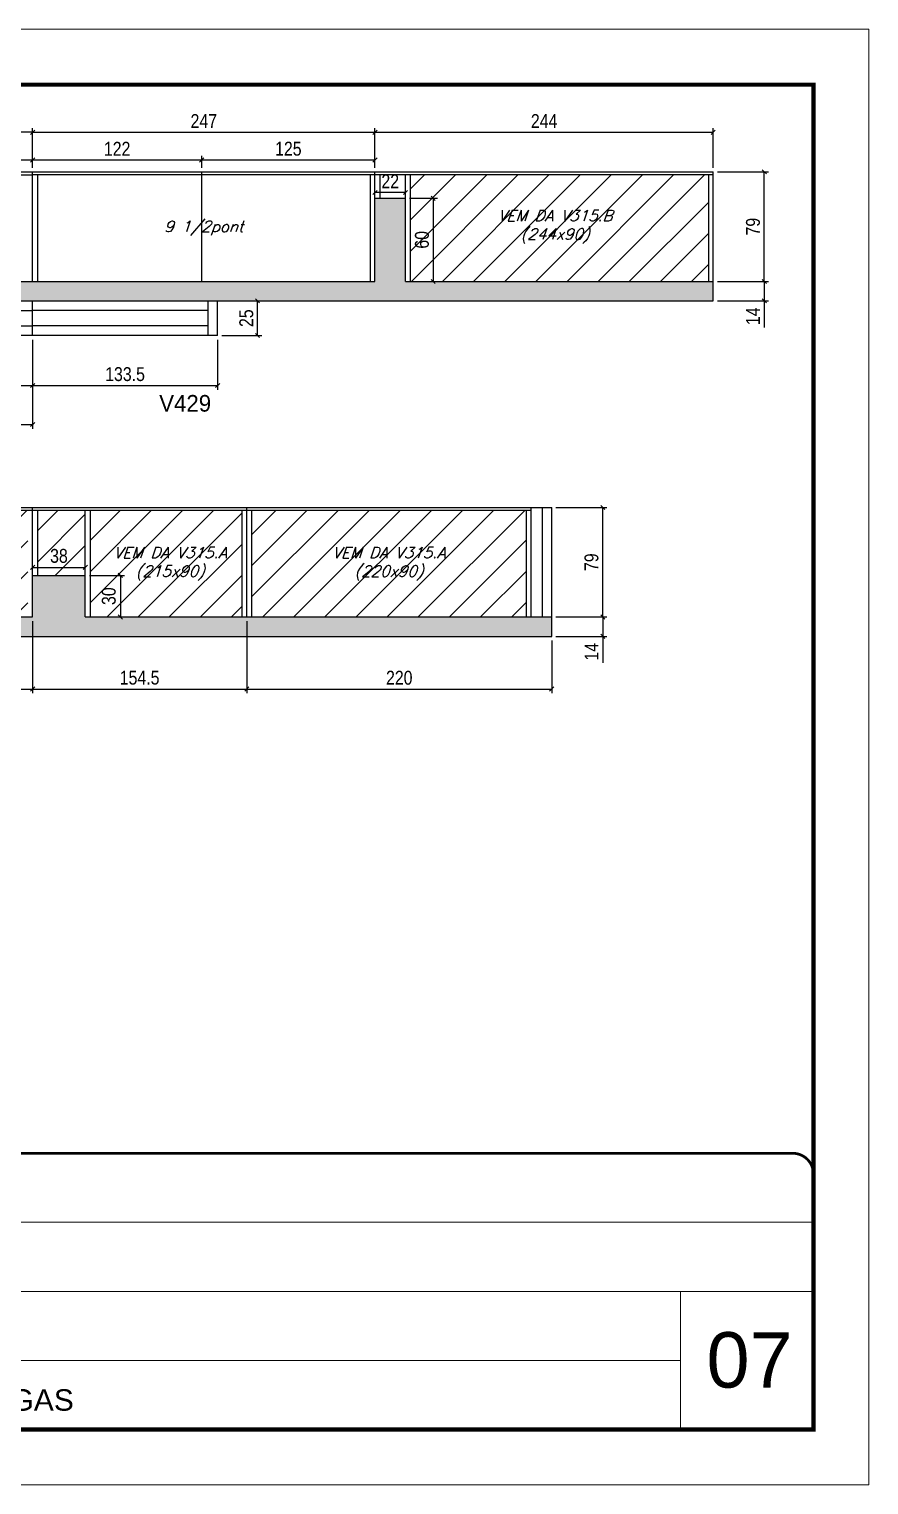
# Model space of a CAD drawing. Extents: x 13154 to 22413, y 1253 to 30260.
# Drawn here: x 17217 to 17823, y 27671 to 28721 of the extents above; entities that cross this region are included whole.
import ezdxf

# ---------------------------------------------------------------- set-up
doc = ezdxf.new("R2010")
doc.units = 0
doc.linetypes.add('CONTINUO', pattern=[0])
doc.linetypes.add('DASHED', pattern=[0.75, 0.5, -0.25])
for name, color, linetype in [('5', 5, 'Continuous'), ('COTA', 241, 'Continuous'), ('Painéis', 200, 'Continuous'), ('SARR_2.2x7', 40, 'Continuous'), ('SARR_3.5x7', 81, 'Continuous'), ('texto', 7, 'Continuous')]:
    doc.layers.add(name, color=color, linetype=linetype)
for name, color, linetype, lineweight in [('CARIMBO', 255, 'Continuous', 9), ('Folhas', 255, 'Continuous', 9), ('Hachura', 251, 'Continuous', 9), ('SARRAFO DE PRESSAO', 251, 'DASHED', 9)]:
    doc.layers.add(name, color=color, linetype=linetype, lineweight=lineweight)
doc.styles.add('ARIAL', font='arial.ttf')
doc.styles.add('COTA TECNICA', font='techl___.ttf', dxfattribs={"height": 10})
doc.styles.add('COTA TECNICA-50', font='techl___.ttf', dxfattribs={"height": 9})
doc.styles.add('Romans', font='romans.shx')
doc.styles.add('ROMAS860', font='ROMAS860.SHX')
doc.dimstyles.new('COTA PAINEL-50', dxfattribs={"dimtxt": 9, "dimasz": 3, "dimexe": 3, "dimexo": 3, "dimgap": 3, "dimtad": 1, "dimdec": 1, "dimzin": 12, "dimdsep": 46, "dimtxsty": 'COTA TECNICA-50', "dimblk1": 'OBLIQUE', "dimblk2": 'OBLIQUE', "dimsah": 1, "dimcen": 0.9, "dimclrd": 4, "dimclre": 4, "dimclrt": 240, "dimadec": 1, "dimazin": 3, "dimtfac": 1, "dimtdec": 1, "dimtmove": 0, "dimatfit": 3, "dimfxl": 1, "dimtolj": 1, "dimtzin": 12, "dimarcsym": 0})
doc.dimstyles.new('PAINEL', dxfattribs={"dimtxt": 10, "dimasz": 3, "dimexe": 3, "dimexo": 3, "dimgap": 3, "dimtad": 1, "dimdec": 1, "dimzin": 12, "dimdsep": 46, "dimtxsty": 'COTA TECNICA', "dimblk1": 'OBLIQUE', "dimblk2": 'OBLIQUE', "dimsah": 1, "dimcen": 0.9, "dimclrd": 4, "dimclre": 4, "dimclrt": 240, "dimadec": 1, "dimazin": 3, "dimtfac": 1, "dimtdec": 1, "dimtmove": 0, "dimatfit": 3, "dimfxl": 1, "dimtolj": 1, "dimtzin": 12, "dimarcsym": 0})

# ---------------------------------------------------------------- blocks, each defined once
blk = doc.blocks.new('9999999999')
at = {"color": 30, "linetype": 'CONTINUO'}
for p, q in [((98564.6, 34379.6), (99584, 34379.6)), ((98564.6, 34329.8), (99488, 34329.8)), ((99584, 34329.8), (99488, 34329.8)), ((99488, 34329.8), (99488, 34230.2)), ((98564.6, 34280), (99488, 34280))]:
    blk.add_line(p, q, dxfattribs=at)
at = {"color": 30, "linetype": 'CONTINUO', "const_width": 2}
blk.add_lwpolyline([(99584, 34230.2), (99584, 34414.4, 0.414214), (99569, 34429.4), (98229, 34429.4, 0.414214), (98214, 34414.4), (98214, 34245.2, 0.414214), (98229, 34230.2), (99584, 34230.2)], format="xyb", dxfattribs=at)
at = {"layer": 'Folhas'}
blk.add_lwpolyline([(98139, 34190.2), (99624, 34190.2), (99624, 35240.2), (98139, 35240.2)], close=True, dxfattribs=at)
at = {"layer": 'Folhas', "color": 30, "const_width": 3}
blk.add_lwpolyline([(98214, 34230.2), (99584, 34230.2), (99584, 35200.2), (98214, 35200.2)], close=True, dxfattribs=at)
at = {"color": 7, "linetype": 'Continuous', "ltscale": 5, "style": 'ARIAL'}
blk.add_text('LATERAIS DE VIGAS', height=15.483, dxfattribs=at).set_placement((98837.7, 34243.7))
blk = doc.blocks.new('_Oblique')
at = {"color": 0, "linetype": 'ByBlock', "lineweight": -2}
blk.add_line((-0.5, -0.5), (0.5, 0.5), dxfattribs=at)
blk = doc.blocks.new('*D1183')
at = {"layer": 'COTA', "color": 4, "linetype": 'ByBlock', "lineweight": -2, "transparency": 16777216}
for p, q in [((16975.6, 28496.6), (16975.6, 28460.5)), ((17219.6, 28496.6), (17219.6, 28460.5)), ((16975.6, 28463.5), (17219.6, 28463.5))]:
    blk.add_line(p, q, dxfattribs=at)
at = {"layer": 'Defpoints', "color": 0, "linetype": 'ByBlock', "transparency": 16777216}
for p in [(16975.6, 28499.6), (17219.6, 28499.6), (17219.6, 28463.5)]:
    blk.add_point(p, dxfattribs=at)
at = {"layer": 'COTA', "color": 4, "linetype": 'ByBlock', "lineweight": -2, "transparency": 16777216, "xscale": 3, "yscale": 3, "zscale": 3, "rotation": 180}
blk.add_blockref('_Oblique', (16975.6, 28463.5), dxfattribs=at)
at = {"layer": 'COTA', "color": 4, "linetype": 'ByBlock', "lineweight": -2, "transparency": 16777216, "xscale": 3, "yscale": 3, "zscale": 3}
blk.add_blockref('_Oblique', (17219.6, 28463.5), dxfattribs=at)
at = {"layer": 'COTA', "color": 240, "linetype": 'ByBlock', "transparency": 16777216, "insert": (17097.6, 28471.1), "char_height": 9, "attachment_point": 5, "style": 'COTA TECNICA-50'}
blk.add_mtext('\\A1;244', dxfattribs=at)
blk = doc.blocks.new('*D1185')
at = {"layer": 'COTA', "color": 4, "linetype": 'ByBlock', "lineweight": -2, "transparency": 16777216}
for p, q in [((17219.6, 28496.6), (17219.6, 28460.5)), ((17353.1, 28496.6), (17353.1, 28460.5)), ((17219.6, 28463.5), (17353.1, 28463.5))]:
    blk.add_line(p, q, dxfattribs=at)
at = {"layer": 'Defpoints', "color": 0, "linetype": 'ByBlock', "transparency": 16777216}
for p in [(17219.6, 28499.6), (17353.1, 28499.6), (17353.1, 28463.5)]:
    blk.add_point(p, dxfattribs=at)
at = {"layer": 'COTA', "color": 4, "linetype": 'ByBlock', "lineweight": -2, "transparency": 16777216, "xscale": 3, "yscale": 3, "zscale": 3, "rotation": 180}
blk.add_blockref('_Oblique', (17219.6, 28463.5), dxfattribs=at)
at = {"layer": 'COTA', "color": 4, "linetype": 'ByBlock', "lineweight": -2, "transparency": 16777216, "xscale": 3, "yscale": 3, "zscale": 3}
blk.add_blockref('_Oblique', (17353.1, 28463.5), dxfattribs=at)
at = {"layer": 'COTA', "color": 240, "linetype": 'ByBlock', "transparency": 16777216, "insert": (17286.3, 28471.7), "char_height": 10, "attachment_point": 5, "style": 'COTA TECNICA'}
blk.add_mtext('\\A1;133.5', dxfattribs=at)
blk = doc.blocks.new('*D1186')
at = {"layer": 'COTA', "color": 4, "lineweight": -2, "transparency": 16777216}
for p, q in [((16975.6, 28496.6), (16975.6, 28432.4)), ((17219.6, 28496.6), (17219.6, 28432.4)), ((16975.6, 28435.4), (17219.6, 28435.4))]:
    blk.add_line(p, q, dxfattribs=at)
at = {"layer": 'Defpoints', "color": 0, "transparency": 16777216}
for p in [(16975.6, 28499.6), (17219.6, 28499.6), (17219.6, 28435.4)]:
    blk.add_point(p, dxfattribs=at)
at = {"layer": 'COTA', "color": 4, "lineweight": -2, "transparency": 16777216, "xscale": 3, "yscale": 3, "zscale": 3, "rotation": 180}
blk.add_blockref('_Oblique', (16975.6, 28435.4), dxfattribs=at)
at = {"layer": 'COTA', "color": 4, "lineweight": -2, "transparency": 16777216, "xscale": 3, "yscale": 3, "zscale": 3}
blk.add_blockref('_Oblique', (17219.6, 28435.4), dxfattribs=at)
at = {"layer": 'COTA', "color": 240, "transparency": 16777216, "insert": (17097.6, 28444.6), "char_height": 10, "attachment_point": 5, "style": 'COTA TECNICA'}
blk.add_mtext('\\A1;(9x)', dxfattribs=at)
blk = doc.blocks.new('*D1187')
at = {"layer": 'COTA', "color": 4, "lineweight": -2, "transparency": 16777216}
for p, q in [((17219.6, 28620.6), (17219.6, 28649.2)), ((17219.6, 28646.2), (17466.6, 28646.2)), ((17466.6, 28620.6), (17466.6, 28649.2))]:
    blk.add_line(p, q, dxfattribs=at)
at = {"layer": 'Defpoints', "color": 0, "transparency": 16777216}
for p in [(17466.6, 28646.2), (17219.6, 28617.6), (17466.6, 28617.6)]:
    blk.add_point(p, dxfattribs=at)
at = {"layer": 'COTA', "color": 4, "lineweight": -2, "transparency": 16777216, "xscale": 3, "yscale": 3, "zscale": 3, "rotation": 180}
blk.add_blockref('_Oblique', (17219.6, 28646.2), dxfattribs=at)
at = {"layer": 'COTA', "color": 4, "lineweight": -2, "transparency": 16777216, "xscale": 3, "yscale": 3, "zscale": 3}
blk.add_blockref('_Oblique', (17466.6, 28646.2), dxfattribs=at)
at = {"layer": 'COTA', "color": 240, "transparency": 16777216, "insert": (17343.1, 28654.3), "char_height": 10, "attachment_point": 5, "style": 'COTA TECNICA'}
blk.add_mtext('\\A1;247', dxfattribs=at)
blk = doc.blocks.new('*D1188')
at = {"layer": 'COTA', "color": 4, "lineweight": -2, "transparency": 16777216}
for p, q in [((17466.6, 28620.6), (17466.6, 28649.2)), ((17466.6, 28646.2), (17710.6, 28646.2)), ((17710.6, 28620.6), (17710.6, 28649.2))]:
    blk.add_line(p, q, dxfattribs=at)
at = {"layer": 'Defpoints', "color": 0, "transparency": 16777216}
for p in [(17710.6, 28646.2), (17466.6, 28617.6), (17710.6, 28617.6)]:
    blk.add_point(p, dxfattribs=at)
at = {"layer": 'COTA', "color": 4, "lineweight": -2, "transparency": 16777216, "xscale": 3, "yscale": 3, "zscale": 3, "rotation": 180}
blk.add_blockref('_Oblique', (17466.6, 28646.2), dxfattribs=at)
at = {"layer": 'COTA', "color": 4, "lineweight": -2, "transparency": 16777216, "xscale": 3, "yscale": 3, "zscale": 3}
blk.add_blockref('_Oblique', (17710.6, 28646.2), dxfattribs=at)
at = {"layer": 'COTA', "color": 240, "transparency": 16777216, "insert": (17588.6, 28654.3), "char_height": 10, "attachment_point": 5, "style": 'COTA TECNICA'}
blk.add_mtext('\\A1;244', dxfattribs=at)
blk = doc.blocks.new('*D1189')
at = {"layer": 'COTA', "color": 4, "lineweight": -2, "transparency": 16777216}
for p, q in [((17219.6, 28620.6), (17219.6, 28629.2)), ((17219.6, 28626.2), (17341.6, 28626.2)), ((17341.6, 28620.6), (17341.6, 28629.2))]:
    blk.add_line(p, q, dxfattribs=at)
at = {"layer": 'Defpoints', "color": 0, "transparency": 16777216}
for p in [(17341.6, 28626.2), (17219.6, 28617.6), (17341.6, 28617.6)]:
    blk.add_point(p, dxfattribs=at)
at = {"layer": 'COTA', "color": 4, "lineweight": -2, "transparency": 16777216, "xscale": 3, "yscale": 3, "zscale": 3, "rotation": 180}
blk.add_blockref('_Oblique', (17219.6, 28626.2), dxfattribs=at)
at = {"layer": 'COTA', "color": 4, "lineweight": -2, "transparency": 16777216, "xscale": 3, "yscale": 3, "zscale": 3}
blk.add_blockref('_Oblique', (17341.6, 28626.2), dxfattribs=at)
at = {"layer": 'COTA', "color": 240, "transparency": 16777216, "insert": (17280.6, 28634.3), "char_height": 10, "attachment_point": 5, "style": 'COTA TECNICA'}
blk.add_mtext('\\A1;122', dxfattribs=at)
blk = doc.blocks.new('*D1190')
at = {"layer": 'COTA', "color": 4, "lineweight": -2, "transparency": 16777216}
for p, q in [((17341.6, 28620.6), (17341.6, 28629.2)), ((17341.6, 28626.2), (17466.6, 28626.2)), ((17466.6, 28620.6), (17466.6, 28629.2))]:
    blk.add_line(p, q, dxfattribs=at)
at = {"layer": 'Defpoints', "color": 0, "transparency": 16777216}
for p in [(17466.6, 28626.2), (17341.6, 28617.6), (17466.6, 28617.6)]:
    blk.add_point(p, dxfattribs=at)
at = {"layer": 'COTA', "color": 4, "lineweight": -2, "transparency": 16777216, "xscale": 3, "yscale": 3, "zscale": 3, "rotation": 180}
blk.add_blockref('_Oblique', (17341.6, 28626.2), dxfattribs=at)
at = {"layer": 'COTA', "color": 4, "lineweight": -2, "transparency": 16777216, "xscale": 3, "yscale": 3, "zscale": 3}
blk.add_blockref('_Oblique', (17466.6, 28626.2), dxfattribs=at)
at = {"layer": 'COTA', "color": 240, "transparency": 16777216, "insert": (17404.1, 28634.3), "char_height": 10, "attachment_point": 5, "style": 'COTA TECNICA'}
blk.add_mtext('\\A1;125', dxfattribs=at)
blk = doc.blocks.new('*D1191')
at = {"layer": 'COTA', "color": 4, "lineweight": -2, "transparency": 16777216}
for p, q in [((17356.1, 28524.6), (17384.9, 28524.6)), ((17381.9, 28499.6), (17381.9, 28524.6)), ((17356.1, 28499.6), (17384.9, 28499.6))]:
    blk.add_line(p, q, dxfattribs=at)
at = {"layer": 'Defpoints', "color": 0, "transparency": 16777216}
for p in [(17353.1, 28524.6), (17381.9, 28524.6), (17353.1, 28499.6)]:
    blk.add_point(p, dxfattribs=at)
at = {"layer": 'COTA', "color": 4, "lineweight": -2, "transparency": 16777216, "xscale": 3, "yscale": 3, "zscale": 3}
for p, rotation in [((17381.9, 28524.6), 90), ((17381.9, 28499.6), 270)]:
    blk.add_blockref('_Oblique', p, dxfattribs=dict(at, rotation=rotation))
at = {"layer": 'COTA', "color": 240, "transparency": 16777216, "insert": (17373.8, 28512.1), "char_height": 10, "attachment_point": 5, "rotation": 90, "style": 'COTA TECNICA'}
blk.add_mtext('\\A1;25', dxfattribs=at)
blk = doc.blocks.new('*D1192')
at = {"layer": 'COTA', "color": 4, "lineweight": -2, "transparency": 16777216}
for p, q in [((17713.6, 28538.6), (17750.4, 28538.6)), ((17747.4, 28538.6), (17747.4, 28524.6)), ((17713.6, 28524.6), (17750.4, 28524.6)), ((17747.4, 28524.6), (17747.4, 28505.5))]:
    blk.add_line(p, q, dxfattribs=at)
at = {"layer": 'Defpoints', "color": 0, "transparency": 16777216}
for p in [(17710.6, 28538.6), (17710.6, 28524.6), (17747.4, 28524.6)]:
    blk.add_point(p, dxfattribs=at)
at = {"layer": 'COTA', "color": 4, "lineweight": -2, "transparency": 16777216, "xscale": 3, "yscale": 3, "zscale": 3}
for p, rotation in [((17747.4, 28538.6), 90), ((17747.4, 28524.6), 270)]:
    blk.add_blockref('_Oblique', p, dxfattribs=dict(at, rotation=rotation))
at = {"layer": 'COTA', "color": 240, "transparency": 16777216, "insert": (17739.3, 28513.5), "char_height": 10, "attachment_point": 5, "rotation": 90, "style": 'COTA TECNICA'}
blk.add_mtext('\\A1;14', dxfattribs=at)
blk = doc.blocks.new('*D1193')
at = {"layer": 'COTA', "color": 4, "lineweight": -2, "transparency": 16777216}
for p, q in [((17713.6, 28617.6), (17750.4, 28617.6)), ((17747.4, 28538.6), (17747.4, 28617.6)), ((17713.6, 28538.6), (17750.4, 28538.6))]:
    blk.add_line(p, q, dxfattribs=at)
at = {"layer": 'Defpoints', "color": 0, "transparency": 16777216}
for p in [(17710.6, 28617.6), (17747.4, 28617.6), (17710.6, 28538.6)]:
    blk.add_point(p, dxfattribs=at)
at = {"layer": 'COTA', "color": 4, "lineweight": -2, "transparency": 16777216, "xscale": 3, "yscale": 3, "zscale": 3}
for p, rotation in [((17747.4, 28617.6), 90), ((17747.4, 28538.6), 270)]:
    blk.add_blockref('_Oblique', p, dxfattribs=dict(at, rotation=rotation))
at = {"layer": 'COTA', "color": 240, "transparency": 16777216, "insert": (17739.3, 28578.1), "char_height": 10, "attachment_point": 5, "rotation": 90, "style": 'COTA TECNICA'}
blk.add_mtext('\\A1;79', dxfattribs=at)
blk = doc.blocks.new('*D1194')
at = {"layer": 'COTA', "color": 4, "lineweight": -2, "transparency": 16777216}
for p, q in [((16975.6, 28620.6), (16975.6, 28629.2)), ((16975.6, 28626.2), (17219.6, 28626.2)), ((17219.6, 28620.6), (17219.6, 28629.2))]:
    blk.add_line(p, q, dxfattribs=at)
at = {"layer": 'Defpoints', "color": 0, "transparency": 16777216}
for p in [(17219.6, 28626.2), (16975.6, 28617.6), (17219.6, 28617.6)]:
    blk.add_point(p, dxfattribs=at)
at = {"layer": 'COTA', "color": 4, "lineweight": -2, "transparency": 16777216, "xscale": 3, "yscale": 3, "zscale": 3, "rotation": 180}
blk.add_blockref('_Oblique', (16975.6, 28626.2), dxfattribs=at)
at = {"layer": 'COTA', "color": 4, "lineweight": -2, "transparency": 16777216, "xscale": 3, "yscale": 3, "zscale": 3}
blk.add_blockref('_Oblique', (17219.6, 28626.2), dxfattribs=at)
at = {"layer": 'COTA', "color": 240, "transparency": 16777216, "insert": (17097.6, 28634.3), "char_height": 10, "attachment_point": 5, "style": 'COTA TECNICA'}
blk.add_mtext('\\A1;244', dxfattribs=at)
blk = doc.blocks.new('*D1195')
at = {"layer": 'COTA', "color": 4, "lineweight": -2, "transparency": 16777216}
for p, q in [((16975.6, 28620.6), (16975.6, 28649.2)), ((17219.6, 28646.2), (16975.6, 28646.2)), ((17219.6, 28620.6), (17219.6, 28649.2))]:
    blk.add_line(p, q, dxfattribs=at)
at = {"layer": 'Defpoints', "color": 0, "transparency": 16777216}
for p in [(16975.6, 28646.2), (16975.6, 28617.6), (17219.6, 28617.6)]:
    blk.add_point(p, dxfattribs=at)
at = {"layer": 'COTA', "color": 4, "lineweight": -2, "transparency": 16777216, "xscale": 3, "yscale": 3, "zscale": 3, "rotation": 180}
blk.add_blockref('_Oblique', (16975.6, 28646.2), dxfattribs=at)
at = {"layer": 'COTA', "color": 4, "lineweight": -2, "transparency": 16777216, "xscale": 3, "yscale": 3, "zscale": 3}
blk.add_blockref('_Oblique', (17219.6, 28646.2), dxfattribs=at)
at = {"layer": 'COTA', "color": 240, "transparency": 16777216, "insert": (17097.6, 28655.4), "char_height": 10, "attachment_point": 5, "style": 'COTA TECNICA'}
blk.add_mtext('\\A1;(4x)', dxfattribs=at)
blk = doc.blocks.new('*D1196')
at = {"layer": 'COTA', "color": 4, "lineweight": -2, "transparency": 16777216}
for p, q in [((17597.1, 28375.6), (17633.9, 28375.6)), ((17630.9, 28296.6), (17630.9, 28375.6)), ((17597.1, 28296.6), (17633.9, 28296.6))]:
    blk.add_line(p, q, dxfattribs=at)
at = {"layer": 'Defpoints', "color": 0, "transparency": 16777216}
for p in [(17594.1, 28375.6), (17630.9, 28375.6), (17594.1, 28296.6)]:
    blk.add_point(p, dxfattribs=at)
at = {"layer": 'COTA', "color": 4, "lineweight": -2, "transparency": 16777216, "xscale": 3, "yscale": 3, "zscale": 3}
for p, rotation in [((17630.9, 28375.6), 90), ((17630.9, 28296.6), 270)]:
    blk.add_blockref('_Oblique', p, dxfattribs=dict(at, rotation=rotation))
at = {"layer": 'COTA', "color": 240, "transparency": 16777216, "insert": (17622.8, 28336.1), "char_height": 10, "attachment_point": 5, "rotation": 90, "style": 'COTA TECNICA'}
blk.add_mtext('\\A1;79', dxfattribs=at)
blk = doc.blocks.new('*D1197')
at = {"layer": 'COTA', "color": 4, "lineweight": -2, "transparency": 16777216}
for p, q in [((17597.1, 28296.6), (17633.9, 28296.6)), ((17630.9, 28296.6), (17630.9, 28282.6)), ((17597.1, 28282.6), (17633.9, 28282.6)), ((17630.9, 28282.6), (17630.9, 28263.5))]:
    blk.add_line(p, q, dxfattribs=at)
at = {"layer": 'Defpoints', "color": 0, "transparency": 16777216}
for p in [(17594.1, 28296.6), (17594.1, 28282.6), (17630.9, 28282.6)]:
    blk.add_point(p, dxfattribs=at)
at = {"layer": 'COTA', "color": 4, "lineweight": -2, "transparency": 16777216, "xscale": 3, "yscale": 3, "zscale": 3}
for p, rotation in [((17630.9, 28296.6), 90), ((17630.9, 28282.6), 270)]:
    blk.add_blockref('_Oblique', p, dxfattribs=dict(at, rotation=rotation))
at = {"layer": 'COTA', "color": 240, "transparency": 16777216, "insert": (17622.8, 28271.5), "char_height": 10, "attachment_point": 5, "rotation": 90, "style": 'COTA TECNICA'}
blk.add_mtext('\\A1;14', dxfattribs=at)
blk = doc.blocks.new('*D1229')
at = {"layer": 'COTA', "color": 4, "lineweight": -2, "transparency": 16777216}
for p, q in [((16975.6, 28293.6), (16975.6, 28241.6)), ((17219.6, 28293.6), (17219.6, 28241.6)), ((16975.6, 28244.6), (17219.6, 28244.6))]:
    blk.add_line(p, q, dxfattribs=at)
at = {"layer": 'Defpoints', "color": 0, "transparency": 16777216}
for p in [(16975.6, 28296.6), (17219.6, 28296.6), (17219.6, 28244.6)]:
    blk.add_point(p, dxfattribs=at)
at = {"layer": 'COTA', "color": 4, "lineweight": -2, "transparency": 16777216, "xscale": 3, "yscale": 3, "zscale": 3, "rotation": 180}
blk.add_blockref('_Oblique', (16975.6, 28244.6), dxfattribs=at)
at = {"layer": 'COTA', "color": 4, "lineweight": -2, "transparency": 16777216, "xscale": 3, "yscale": 3, "zscale": 3}
blk.add_blockref('_Oblique', (17219.6, 28244.6), dxfattribs=at)
at = {"layer": 'COTA', "color": 240, "transparency": 16777216, "insert": (17097.6, 28252.7), "char_height": 10, "attachment_point": 5, "style": 'COTA TECNICA'}
blk.add_mtext('\\A1;244', dxfattribs=at)
blk = doc.blocks.new('*D1230')
at = {"layer": 'COTA', "color": 4, "lineweight": -2, "transparency": 16777216}
for p, q in [((17219.6, 28293.6), (17219.6, 28241.6)), ((17374.1, 28293.6), (17374.1, 28241.6)), ((17219.6, 28244.6), (17374.1, 28244.6))]:
    blk.add_line(p, q, dxfattribs=at)
at = {"layer": 'Defpoints', "color": 0, "transparency": 16777216}
for p in [(17219.6, 28296.6), (17374.1, 28296.6), (17374.1, 28244.6)]:
    blk.add_point(p, dxfattribs=at)
at = {"layer": 'COTA', "color": 4, "lineweight": -2, "transparency": 16777216, "xscale": 3, "yscale": 3, "zscale": 3, "rotation": 180}
blk.add_blockref('_Oblique', (17219.6, 28244.6), dxfattribs=at)
at = {"layer": 'COTA', "color": 4, "lineweight": -2, "transparency": 16777216, "xscale": 3, "yscale": 3, "zscale": 3}
blk.add_blockref('_Oblique', (17374.1, 28244.6), dxfattribs=at)
at = {"layer": 'COTA', "color": 240, "transparency": 16777216, "insert": (17296.8, 28252.8), "char_height": 10, "attachment_point": 5, "style": 'COTA TECNICA'}
blk.add_mtext('\\A1;154.5', dxfattribs=at)
blk = doc.blocks.new('*D1231')
at = {"layer": 'COTA', "color": 4, "lineweight": -2, "transparency": 16777216}
for p, q in [((17374.1, 28293.6), (17374.1, 28241.6)), ((17594.1, 28279.6), (17594.1, 28241.6)), ((17374.1, 28244.6), (17594.1, 28244.6))]:
    blk.add_line(p, q, dxfattribs=at)
at = {"layer": 'Defpoints', "color": 0, "transparency": 16777216}
for p in [(17374.1, 28296.6), (17594.1, 28282.6), (17594.1, 28244.6)]:
    blk.add_point(p, dxfattribs=at)
at = {"layer": 'COTA', "color": 4, "lineweight": -2, "transparency": 16777216, "xscale": 3, "yscale": 3, "zscale": 3, "rotation": 180}
blk.add_blockref('_Oblique', (17374.1, 28244.6), dxfattribs=at)
at = {"layer": 'COTA', "color": 4, "lineweight": -2, "transparency": 16777216, "xscale": 3, "yscale": 3, "zscale": 3}
blk.add_blockref('_Oblique', (17594.1, 28244.6), dxfattribs=at)
at = {"layer": 'COTA', "color": 240, "transparency": 16777216, "insert": (17484.1, 28252.7), "char_height": 10, "attachment_point": 5, "style": 'COTA TECNICA'}
blk.add_mtext('\\A1;220', dxfattribs=at)
blk = doc.blocks.new('*D1495')
at = {"layer": 'COTA', "color": 4, "lineweight": -2, "transparency": 16777216}
for p, q in [((17260.6, 28326.6), (17285.9, 28326.6)), ((17282.9, 28326.6), (17282.9, 28296.6)), ((17260.6, 28296.6), (17285.9, 28296.6))]:
    blk.add_line(p, q, dxfattribs=at)
at = {"layer": 'Defpoints', "color": 0, "transparency": 16777216}
for p in [(17257.6, 28326.6), (17257.6, 28296.6), (17282.9, 28296.6)]:
    blk.add_point(p, dxfattribs=at)
at = {"layer": 'COTA', "color": 4, "lineweight": -2, "transparency": 16777216, "xscale": 3, "yscale": 3, "zscale": 3}
for p, rotation in [((17282.9, 28326.6), 90), ((17282.9, 28296.6), 270)]:
    blk.add_blockref('_Oblique', p, dxfattribs=dict(at, rotation=rotation))
at = {"layer": 'COTA', "color": 240, "transparency": 16777216, "insert": (17274.6, 28311.6), "char_height": 10, "attachment_point": 5, "rotation": 90, "style": 'COTA TECNICA'}
blk.add_mtext('\\A1;30', dxfattribs=at)
blk = doc.blocks.new('*D1496')
at = {"layer": 'COTA', "color": 4, "lineweight": -2, "transparency": 16777216}
for p, q in [((17219.6, 28329.6), (17219.6, 28335.4)), ((17219.6, 28332.4), (17257.6, 28332.4)), ((17257.6, 28329.6), (17257.6, 28335.4))]:
    blk.add_line(p, q, dxfattribs=at)
at = {"layer": 'Defpoints', "color": 0, "transparency": 16777216}
for p in [(17257.6, 28332.4), (17219.6, 28326.6), (17257.6, 28326.6)]:
    blk.add_point(p, dxfattribs=at)
at = {"layer": 'COTA', "color": 4, "lineweight": -2, "transparency": 16777216, "xscale": 3, "yscale": 3, "zscale": 3, "rotation": 180}
blk.add_blockref('_Oblique', (17219.6, 28332.4), dxfattribs=at)
at = {"layer": 'COTA', "color": 4, "lineweight": -2, "transparency": 16777216, "xscale": 3, "yscale": 3, "zscale": 3}
blk.add_blockref('_Oblique', (17257.6, 28332.4), dxfattribs=at)
at = {"layer": 'COTA', "color": 240, "transparency": 16777216, "insert": (17238.6, 28340.6), "char_height": 10, "attachment_point": 5, "style": 'COTA TECNICA'}
blk.add_mtext('\\A1;38', dxfattribs=at)
blk = doc.blocks.new('*D1497')
at = {"layer": 'COTA', "color": 4, "lineweight": -2, "transparency": 16777216}
for p, q in [((17491.6, 28598.6), (17511.6, 28598.6)), ((17508.6, 28598.6), (17508.6, 28538.6)), ((17491.6, 28538.6), (17511.6, 28538.6))]:
    blk.add_line(p, q, dxfattribs=at)
at = {"layer": 'Defpoints', "color": 0, "transparency": 16777216}
for p in [(17488.6, 28598.6), (17488.6, 28538.6), (17508.6, 28538.6)]:
    blk.add_point(p, dxfattribs=at)
at = {"layer": 'COTA', "color": 4, "lineweight": -2, "transparency": 16777216, "xscale": 3, "yscale": 3, "zscale": 3}
for p, rotation in [((17508.6, 28598.6), 90), ((17508.6, 28538.6), 270)]:
    blk.add_blockref('_Oblique', p, dxfattribs=dict(at, rotation=rotation))
at = {"layer": 'COTA', "color": 240, "transparency": 16777216, "insert": (17500.5, 28568.6), "char_height": 10, "attachment_point": 5, "rotation": 90, "style": 'COTA TECNICA'}
blk.add_mtext('\\A1;60', dxfattribs=at)
blk = doc.blocks.new('*D1498')
at = {"layer": 'COTA', "color": 4, "lineweight": -2, "transparency": 16777216}
for p, q in [((17466.6, 28601.6), (17466.6, 28605.8)), ((17488.6, 28602.8), (17466.6, 28602.8)), ((17488.6, 28601.6), (17488.6, 28605.8))]:
    blk.add_line(p, q, dxfattribs=at)
at = {"layer": 'Defpoints', "color": 0, "transparency": 16777216}
for p in [(17466.6, 28602.8), (17466.6, 28598.6), (17488.6, 28598.6)]:
    blk.add_point(p, dxfattribs=at)
at = {"layer": 'COTA', "color": 4, "lineweight": -2, "transparency": 16777216, "xscale": 3, "yscale": 3, "zscale": 3, "rotation": 180}
blk.add_blockref('_Oblique', (17466.6, 28602.8), dxfattribs=at)
at = {"layer": 'COTA', "color": 4, "lineweight": -2, "transparency": 16777216, "xscale": 3, "yscale": 3, "zscale": 3}
blk.add_blockref('_Oblique', (17488.6, 28602.8), dxfattribs=at)
at = {"layer": 'COTA', "color": 240, "transparency": 16777216, "insert": (17477.6, 28610.8), "char_height": 10, "attachment_point": 5, "style": 'COTA TECNICA'}
blk.add_mtext('\\A1;22', dxfattribs=at)

msp = doc.modelspace()

# ---------------------------------------------------------------- hatches: boundary and pattern name
at = {"layer": 'COTA'}
h = msp.add_hatch(dxfattribs=at)
h.set_pattern_fill('AR-CONC', color=256, scale=0.03)
h.paths.add_polyline_path([(17488.59, 28598.58), (17466.59, 28598.58), (17466.59, 28538.58), (16731.59, 28538.58), (16731.59, 28524.58), (17353.09, 28524.58), (17710.59, 28524.58), (17710.59, 28538.58), (17488.59, 28538.58)])
h = msp.add_hatch(dxfattribs=at)
h.set_pattern_fill('AR-CONC', color=256, scale=0.03)
h.set_pattern_definition([(50, (0, 11.5306), (5.4655401, -0.47817257), [0.5715, -6.2865]), (355, (0, 11.5306), (-1.0573026, 5.7317054), [0.4572, -5.0292175]), (100.451445, (0.4555, 11.491), (4.4082374, 5.25353256), [0.4857003, -5.3427073]), (46.1842, (0, 13.0546), (8.1323712, -1.2612698), [0.85725, -9.42975]), (96.635558, (0.678, 12.9495), (7.122124, 7.4227837), [0.7285507, -8.0140682]), (351.18415, (0, 13.055), (7.122124, 7.4227837), [0.685799, -7.543792]), (21, (0.762, 12.6736), (4.54843174, -3.06795595), [0.5715, -6.2865]), (326, (0.762, 12.6736), (1.85406085, 5.525639), [0.4572, -5.0292]), (71.451445, (1.141, 12.418), (6.4024926, 2.4576831), [0.4857003, -5.3426981]), (37.5, (0, 11.5306), (0.0926581, 2.53665117), [0, -4.96824, 0, -5.1054, 0, -5.04825]), (7.5, (0, 11.5306), (2.00458988, 3.00541724), [0, -2.91084, 0, -4.85394, 0, -1.92405]), (327.5, (-1.6993, 11.5306), (4.06771786, -0.17186232), [0, -1.905, 0, -5.9436, 0, -7.8867]), (317.5, (-2.4613, 11.5306), (4.44387544, 0.76279473), [0, -2.4765, 0, -3.94716, 0, -5.6007])])
h.paths.add_polyline_path([(17219.59, 28296.6), (16731.59, 28296.6), (16731.59, 28282.6), (17594.09, 28282.6), (17594.09, 28296.6), (17257.59, 28296.6), (17257.59, 28326.6), (17219.59, 28326.6)])
at = {"layer": 'Hachura', "linetype": 'ByBlock'}
h = msp.add_hatch(dxfattribs=at)
h.set_pattern_fill('ANSI31', color=256, scale=5)
h.paths.add_polyline_path([(16972.09, 28296.6), (16972.09, 28373.4), (16735.09, 28373.4), (16735.09, 28296.6)])
h.paths.add_polyline_path([(17492.09, 28615.38), (17492.09, 28538.58), (17707.09, 28538.58), (17707.09, 28615.38)])
h = msp.add_hatch(dxfattribs=at)
h.set_pattern_fill('ANSI31', color=256, scale=5)
h.paths.add_polyline_path([(17216.09, 28373.4), (16979.09, 28373.4), (16979.09, 28296.6), (17216.09, 28296.6)])
h.paths.add_polyline_path([(17575.59, 28296.6), (17575.59, 28373.4), (17377.59, 28373.4), (17377.59, 28296.6)])
h = msp.add_hatch(dxfattribs=at)
h.set_pattern_fill('ANSI31', color=256, scale=5)
h.paths.add_polyline_path([(17370.59, 28296.6), (17370.59, 28373.4), (17261.09, 28373.4), (17261.09, 28296.6)])
h.paths.add_polyline_path([(17223.09, 28373.4), (17223.09, 28326.6), (17257.59, 28326.6), (17257.59, 28373.4)])

# ---------------------------------------------------------------- linework, layer by layer
at = {"layer": 'COTA'}
for p, q in [((17488.59, 28598.58), (17488.59, 28615.38)), ((17710.59, 28524.58), (17710.59, 28538.58)), ((17353.09, 28524.58), (17710.59, 28524.58)), ((17257.59, 28326.6), (17257.59, 28373.4)), ((17594.09, 28282.6), (17594.09, 28296.6)), ((16731.59, 28282.6), (17594.09, 28282.6))]:
    msp.add_line(p, q, dxfattribs=at)
at = {"layer": 'Painéis', "linetype": 'Continuous'}
for p, q in [((16731.59, 28617.58), (17710.59, 28617.58)), ((17219.59, 28538.58), (17219.59, 28617.58)), ((17341.59, 28538.58), (17341.59, 28617.58)), ((17466.59, 28538.58), (17466.59, 28617.58)), ((17710.59, 28538.58), (17710.59, 28617.58)), ((17466.59, 28598.58), (17488.59, 28598.58)), ((17488.59, 28538.58), (17488.59, 28598.58)), ((16731.59, 28538.58), (17466.59, 28538.58)), ((17488.59, 28538.58), (17710.59, 28538.58)), ((16731.59, 28524.58), (17353.09, 28524.58)), ((17219.59, 28499.58), (17219.59, 28524.58)), ((17353.09, 28499.58), (17353.09, 28524.58)), ((17353.09, 28499.58), (16731.59, 28499.58)), ((16731.59, 28375.6), (17594.09, 28375.6)), ((17219.59, 28296.6), (17219.59, 28375.6)), ((17374.09, 28296.6), (17374.09, 28375.6)), ((17594.09, 28296.6), (17594.09, 28375.6)), ((17219.59, 28326.6), (17257.59, 28326.6)), ((17257.59, 28296.6), (17257.59, 28326.6)), ((16731.59, 28296.6), (17219.59, 28296.6)), ((17257.59, 28296.6), (17594.09, 28296.6))]:
    msp.add_line(p, q, dxfattribs=at)
at = {"layer": 'SARR_2.2x7', "linetype": 'Continuous'}
for p, q in [((16975.59, 28615.38), (17219.59, 28615.38)), ((17466.59, 28615.38), (17219.59, 28615.38)), ((17710.59, 28615.38), (17466.59, 28615.38)), ((17346.09, 28524.58), (17346.09, 28499.58)), ((16975.59, 28517.58), (17219.59, 28517.58)), ((17346.09, 28517.58), (17219.59, 28517.58)), ((16975.59, 28506.58), (17219.59, 28506.58)), ((17346.09, 28506.58), (17219.59, 28506.58)), ((17219.59, 28373.4), (16975.59, 28373.4)), ((17374.09, 28373.4), (17219.59, 28373.4)), ((17579.09, 28373.4), (17374.09, 28373.4)), ((17587.09, 28375.6), (17587.09, 28296.6))]:
    msp.add_line(p, q, dxfattribs=at)
at = {"layer": 'SARR_3.5x7'}
for p, q in [((17223.09, 28615.38), (17223.09, 28538.58)), ((17463.09, 28615.38), (17463.09, 28538.58)), ((17470.09, 28615.38), (17470.09, 28598.58)), ((17492.09, 28615.38), (17492.09, 28538.58)), ((17707.09, 28615.38), (17707.09, 28538.58)), ((17223.09, 28373.4), (17223.09, 28326.6)), ((17261.09, 28373.4), (17261.09, 28296.6)), ((17370.59, 28373.4), (17370.59, 28296.6)), ((17377.59, 28373.4), (17377.59, 28296.6)), ((17575.59, 28373.4), (17575.59, 28296.6)), ((17579.09, 28375.6), (17579.09, 28296.6))]:
    msp.add_line(p, q, dxfattribs=at)

# ---------------------------------------------------------------- block references
at = {"layer": 'SARRAFO DE PRESSAO', "color": 6, "linetype": 'ByBlock'}
msp.add_blockref('9999999999', (-81801.1, -6519.61), dxfattribs=at)

# ---------------------------------------------------------------- texts
at = {"layer": '5', "linetype": 'Continuous', "style": 'ROMAS860'}
msp.add_text('V429', height=12, rotation=0.00004, dxfattribs=at).set_placement((17310.93, 28444.69))
at = {"layer": 'CARIMBO', "style": 'ARIAL'}
msp.add_text('07', height=40, dxfattribs=at).set_placement((17705.74, 27740.74))
at = {"layer": 'texto', "color": 2, "char_height": 8, "attachment_point": 5, "style": 'Romans'}
for s, insert in [('{\\Q19;\\C256;9 1/2pont}', (17343.09, 28576.98)), ('{\\Q19;\\C256;VEM DA V315.B^J(244x90)}', (17596.45, 28578.08)), ('{\\Q19;\\C256;VEM DA V315.A^J(215x90)}', (17318.8, 28335)), ('{\\Q19;\\C256;VEM DA V315.A^J(220x90)}', (17476.59, 28335))]:
    msp.add_mtext(s, dxfattribs=dict(at, insert=insert))

# ---------------------------------------------------------------- dimensions: what is measured, and where the dimension line sits
at = {"layer": 'COTA'}
for base, p1, p2, text, picture, middle in [((16975.59, 28646.21), (17219.59, 28617.58), (16975.59, 28617.58), '(4x)', '*D1195', (17097.59, 28655.43)), ((17219.59, 28435.38), (16975.59, 28499.58), (17219.59, 28499.58), '(9x)', '*D1186', (17097.59, 28444.6))]:
    dim = msp.add_linear_dim(base=base, p1=p1, p2=p2, text=text, dimstyle='PAINEL', dxfattribs=at)
    dim.commit()
    dim.dimension.update_dxf_attribs({"geometry": picture, "text_midpoint": middle})
for base, p1, p2, picture, middle in [((17466.59, 28646.21), (17219.59, 28617.58), (17466.59, 28617.58), '*D1187', (17343.09, 28654.28)), ((17710.59, 28646.21), (17466.59, 28617.58), (17710.59, 28617.58), '*D1188', (17588.59, 28654.28)), ((17219.59, 28626.21), (16975.59, 28617.58), (17219.59, 28617.58), '*D1194', (17097.59, 28634.29)), ((17341.59, 28626.21), (17219.59, 28617.58), (17341.59, 28617.58), '*D1189', (17280.59, 28634.27)), ((17466.59, 28602.76), (17488.59, 28598.58), (17466.59, 28598.58), '*D1498', (17477.59, 28610.76)), ((17257.59, 28332.38), (17219.59, 28326.6), (17257.59, 28326.6), '*D1496', (17238.59, 28340.62))]:
    dim = msp.add_linear_dim(base=base, p1=p1, p2=p2, dimstyle='PAINEL', dxfattribs=at)
    dim.commit()
    dim.dimension.update_dxf_attribs({"geometry": picture, "text_midpoint": middle})
for base, p1, p2, picture, middle in [((17466.59, 28626.21), (17341.59, 28617.58), (17466.59, 28617.58), '*D1190', (17404.09, 28634.32)), ((17219.59, 28244.65), (16975.59, 28296.6), (17219.59, 28296.6), '*D1229', (17097.59, 28252.72)), ((17374.09, 28244.65), (17219.59, 28296.6), (17374.09, 28296.6), '*D1230', (17296.84, 28252.76)), ((17594.09, 28244.65), (17374.09, 28296.6), (17594.09, 28282.6), '*D1231', (17484.09, 28252.75))]:
    dim = msp.add_linear_dim(base=base, p1=p1, p2=p2, dimstyle='PAINEL', override={"dimtmove": 1}, dxfattribs=at)
    dim.commit()
    dim.dimension.update_dxf_attribs({"geometry": picture, "text_midpoint": middle})
for base, p1, p2, picture, middle in [((17747.38, 28617.58), (17710.59, 28538.58), (17710.59, 28617.58), '*D1193', (17739.28, 28578.08)), ((17508.62, 28538.58), (17488.59, 28598.58), (17488.59, 28538.58), '*D1497', (17500.52, 28568.58)), ((17747.38, 28524.58), (17710.59, 28538.58), (17710.59, 28524.58), '*D1192', (17739.31, 28513.52)), ((17381.9, 28524.58), (17353.09, 28499.58), (17353.09, 28524.58), '*D1191', (17373.79, 28512.08)), ((17630.88, 28375.6), (17594.09, 28296.6), (17594.09, 28375.6), '*D1196', (17622.78, 28336.1)), ((17282.86, 28296.6), (17257.59, 28326.6), (17257.59, 28296.6), '*D1495', (17274.64, 28311.6)), ((17630.88, 28282.6), (17594.09, 28296.6), (17594.09, 28282.6), '*D1197', (17622.81, 28271.55))]:
    dim = msp.add_linear_dim(base=base, p1=p1, p2=p2, angle=90, dimstyle='PAINEL', dxfattribs=at)
    dim.commit()
    dim.dimension.update_dxf_attribs({"geometry": picture, "text_midpoint": middle})
at = {"layer": 'COTA', "linetype": 'ByBlock'}
dim = msp.add_linear_dim(base=(17219.59, 28463.49), p1=(16975.59, 28499.58), p2=(17219.59, 28499.58), angle=180, dimstyle='COTA PAINEL-50', override={"dimarcsym": 1}, dxfattribs=at)
dim.commit()
dim.dimension.update_dxf_attribs({"geometry": '*D1183', "text_midpoint": (17097.59, 28471.06)})
dim = msp.add_linear_dim(base=(17353.09, 28463.49), p1=(17219.59, 28499.58), p2=(17353.09, 28499.58), dimstyle='PAINEL', dxfattribs=at)
dim.commit()
dim.dimension.update_dxf_attribs({"geometry": '*D1185', "text_midpoint": (17286.34, 28471.71)})

doc.saveas('drawing.dxf')
